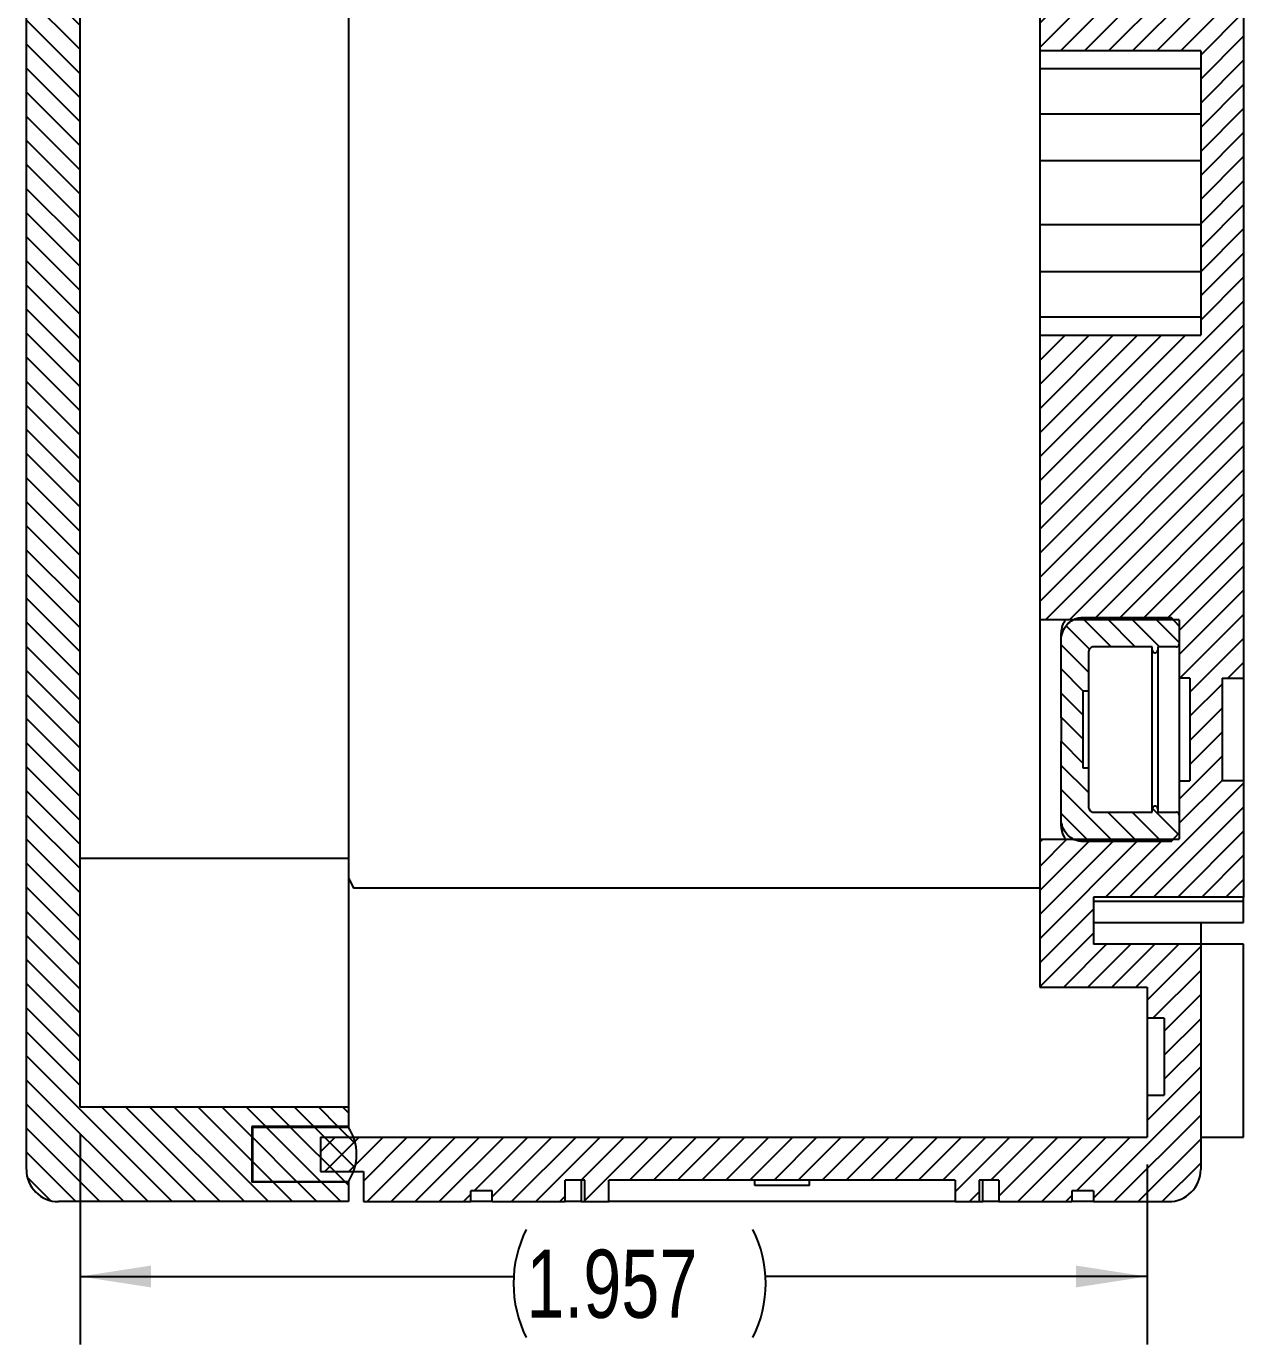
# Paper-space layout 'Layout1' of a CAD drawing. Extents: x 0.3 to 21.8, y 0.2 to 16.9.
# Drawn here: x 10.558 to 12.791, y 3.143 to 5.561 of the extents above; entities that cross this region are included whole.
import ezdxf

# ---------------------------------------------------------------- set-up
doc = ezdxf.new("R2010")
doc.units = 0
doc.header["$MEASUREMENT"] = 0
doc.linetypes.add('SLD-SOLID', pattern=[0])
doc.layers.get('0').update_dxf_attribs({"linetype": 'CONTINUOUS'})
doc.layers.add('SLD-0', color=7, linetype='SLD-SOLID')
doc.styles.add('SLDTEXTSTYLE1', font='TXT', dxfattribs={"width": 0.75})
doc.dimstyles.new('SLDDIMSTYLE0', dxfattribs={"dimtxt": 0.125, "dimasz": 0.13, "dimexe": 0, "dimexo": 0.0625, "dimgap": 0.03125, "dimtad": 0, "dimtih": 1, "dimtoh": 1, "dimdec": 3, "dimrnd": 1e-09, "dimzin": 12, "dimtxsty": 'SLDTEXTSTYLE1', "dimsah": 1, "dimcen": 0.09, "dimazin": 3, "dimtfac": 1, "dimtdec": 3, "dimtofl": 0, "dimtmove": 0, "dimatfit": 3, "dimtolj": 1, "dimtzin": 12})

# ---------------------------------------------------------------- blocks, each defined once
blk = doc.blocks.new('_D_3')
at = {"layer": 'SLD-0'}
for p, q in [((10.6568, 3.5281), (10.6568, 3.1425)), ((12.6135, 3.473), (12.6135, 3.1425)), ((10.6568, 3.2675), (11.4517, 3.2675)), ((12.6135, 3.2675), (11.9142, 3.2675))]:
    blk.add_line(p, q, dxfattribs=at)
for centre, start, end in [((11.6736, 3.2548), 153.4349, 206.5651), ((11.6923, 3.2548), 333.4349, 26.5651)]:
    blk.add_arc(centre, 0.2219, start, end, dxfattribs=at)
for points in [[(10.6568, 3.2675), (10.7868, 3.2475), (10.7868, 3.2875)], [(12.6135, 3.2675), (12.4835, 3.2875), (12.4835, 3.2475)]]:
    blk.add_solid(points, dxfattribs=at)
at = {"layer": 'SLD-0', "insert": (11.4752, 3.3167), "char_height": 0.125, "attachment_point": 1, "style": 'SLDTEXTSTYLE1'}
blk.add_mtext('1.957', dxfattribs=at)

psp = doc.layouts.get("Layout1")

# ---------------------------------------------------------------- hatches: boundary and pattern name
at = {"linetype": 'SLD-SOLID'}
h = psp.add_hatch(dxfattribs=at)
h.set_pattern_fill('ANSI31', scale=0.25, angle=90, style=0)
edge = h.paths.add_edge_path(flags=0)
edge.add_line((10.5584, 6.557), (10.5584, 3.4639))
edge.add_arc((10.6174, 3.4639), 0.0591, 180, 270)
edge.add_line((10.6174, 3.4049), (11.1489, 3.4049))
edge.add_line((11.1489, 3.4049), (11.1489, 3.4403))
edge.add_line((11.1489, 3.4403), (10.9718, 3.4403))
edge.add_line((10.9718, 3.4403), (10.9718, 3.5427))
edge.add_line((10.9718, 3.5427), (11.1489, 3.5427))
edge.add_line((11.1489, 3.5427), (11.1489, 3.5781))
edge.add_line((11.1489, 3.5781), (10.6568, 3.5781))
edge.add_line((10.6568, 3.5781), (10.6568, 6.557))
edge.add_line((10.6568, 6.557), (10.5584, 6.557))
h = psp.add_hatch(dxfattribs=at)
h.set_pattern_fill('ANSI31', scale=0.25, style=0)
edge = h.paths.add_edge_path(flags=0)
edge.add_line((12.5151, 6.5469), (12.5151, 6.557))
edge.add_line((12.5151, 6.557), (12.4167, 6.557))
edge.add_line((12.4167, 6.557), (12.4167, 6.4408))
edge.add_line((12.4167, 6.4408), (12.6726, 6.4408))
edge.add_line((12.6726, 6.4408), (12.6726, 6.3495))
edge.add_line((12.6726, 6.3495), (12.6922, 6.3495))
edge.add_line((12.6922, 6.3495), (12.6922, 6.1296))
edge.add_line((12.6922, 6.1296), (12.6726, 6.1296))
edge.add_line((12.6726, 6.1296), (12.6726, 6.0383))
edge.add_line((12.6726, 6.0383), (12.4167, 6.0383))
edge.add_line((12.4167, 6.0383), (12.4167, 5.5161))
edge.add_line((12.4167, 5.5161), (12.7119, 5.5161))
edge.add_line((12.7119, 5.5161), (12.7119, 4.9945))
edge.add_line((12.7119, 4.9945), (12.4167, 4.9945))
edge.add_line((12.4167, 4.9945), (12.4167, 4.4722))
edge.add_line((12.4167, 4.4722), (12.6726, 4.4722))
edge.add_line((12.6726, 4.4722), (12.6726, 4.365))
edge.add_line((12.6726, 4.365), (12.6922, 4.365))
edge.add_line((12.6922, 4.365), (12.6922, 4.177))
edge.add_line((12.6922, 4.177), (12.6726, 4.177))
edge.add_line((12.6726, 4.177), (12.6726, 4.0698))
edge.add_line((12.6726, 4.0698), (12.4167, 4.0698))
edge.add_line((12.4167, 4.0698), (12.4167, 3.7986))
edge.add_line((12.4167, 3.7986), (12.6135, 3.7986))
edge.add_line((12.6135, 3.7986), (12.6135, 3.7412))
edge.add_line((12.6135, 3.7412), (12.645, 3.7412))
edge.add_line((12.645, 3.7412), (12.645, 3.6))
edge.add_line((12.645, 3.6), (12.6135, 3.6))
edge.add_line((12.6135, 3.6), (12.6135, 3.523))
edge.add_line((12.6135, 3.523), (11.0978, 3.523))
edge.add_line((11.0978, 3.523), (11.0978, 3.46))
edge.add_line((11.0978, 3.46), (11.1765, 3.46))
edge.add_line((11.1765, 3.46), (11.1765, 3.4049))
edge.add_line((11.1765, 3.4049), (11.3733, 3.4049))
edge.add_line((11.3733, 3.4049), (11.3733, 3.4246))
edge.add_line((11.3733, 3.4246), (11.4127, 3.4246))
edge.add_line((11.4127, 3.4246), (11.4127, 3.4049))
edge.add_line((11.4127, 3.4049), (11.5465, 3.4049))
edge.add_line((11.5465, 3.4049), (11.5465, 3.4442))
edge.add_line((11.5465, 3.4442), (11.5826, 3.4442))
edge.add_line((11.5826, 3.4442), (11.5826, 3.4049))
edge.add_line((11.5826, 3.4049), (11.6267, 3.4049))
edge.add_line((11.6267, 3.4049), (11.6267, 3.4442))
edge.add_line((11.6267, 3.4442), (12.2617, 3.4442))
edge.add_line((12.2617, 3.4442), (12.2617, 3.4049))
edge.add_line((12.2617, 3.4049), (12.3059, 3.4049))
edge.add_line((12.3059, 3.4049), (12.3059, 3.4442))
edge.add_line((12.3059, 3.4442), (12.3419, 3.4442))
edge.add_line((12.3419, 3.4442), (12.3419, 3.4049))
edge.add_line((12.3419, 3.4049), (12.4757, 3.4049))
edge.add_line((12.4757, 3.4049), (12.4757, 3.4246))
edge.add_line((12.4757, 3.4246), (12.5151, 3.4246))
edge.add_line((12.5151, 3.4246), (12.5151, 3.4049))
edge.add_line((12.5151, 3.4049), (12.6529, 3.4049))
edge.add_arc((12.6529, 3.4639), 0.0591, 270, 360)
edge.add_line((12.7119, 3.4639), (12.7119, 3.8773))
edge.add_line((12.7119, 3.8773), (12.5151, 3.8773))
edge.add_line((12.5151, 3.8773), (12.5151, 3.9636))
edge.add_line((12.5151, 3.9636), (12.7907, 3.9636))
edge.add_line((12.7907, 3.9636), (12.7907, 4.177))
edge.add_line((12.7907, 4.177), (12.7513, 4.177))
edge.add_line((12.7513, 4.177), (12.7513, 4.365))
edge.add_line((12.7513, 4.365), (12.7907, 4.365))
edge.add_line((12.7907, 4.365), (12.7907, 6.1296))
edge.add_line((12.7907, 6.1296), (12.7513, 6.1296))
edge.add_line((12.7513, 6.1296), (12.7513, 6.3495))
edge.add_line((12.7513, 6.3495), (12.7907, 6.3495))
edge.add_line((12.7907, 6.3495), (12.7907, 6.5469))
edge.add_line((12.7907, 6.5469), (12.5151, 6.5469))
h = psp.add_hatch(dxfattribs=at)
h.set_pattern_fill('ANSI31', scale=0.25, angle=90, style=0)
edge = h.paths.add_edge_path(flags=0)
edge.add_line((12.6232, 4.4228), (12.6232, 4.4173))
edge.add_spline(control_points=[(12.6232, 4.4173), (12.6232, 4.4167), (12.6233, 4.4162), (12.6234, 4.4157), (12.6236, 4.415), (12.6239, 4.4144), (12.6243, 4.4138), (12.6247, 4.4133), (12.6251, 4.4128), (12.6257, 4.4125), (12.6262, 4.4122), (12.6267, 4.4119), (12.6273, 4.4118), (12.6276, 4.4118), (12.6279, 4.4117), (12.6282, 4.4117)], knot_values=[0.000183, 0.000183, 0.000183, 0.000183, 0.000224, 0.000224, 0.000224, 0.000276, 0.000276, 0.000276, 0.000326, 0.000326, 0.000326, 0.00037, 0.00037, 0.00037, 0.000393, 0.000393, 0.000393, 0.000393], weights=[1, 1, 1, 1, 1, 1, 1, 1, 1, 1, 1, 1, 1, 1, 1, 1], degree=3, periodic=0)
edge.add_spline(control_points=[(12.6282, 4.4117), (12.6282, 4.4117), (12.6283, 4.4117), (12.6283, 4.4117), (12.6288, 4.4117), (12.6293, 4.4118), (12.6298, 4.412), (12.6303, 4.4122), (12.6307, 4.4125), (12.6311, 4.4128), (12.6315, 4.4131), (12.6319, 4.4135), (12.6322, 4.414), (12.6325, 4.4145), (12.6328, 4.415), (12.633, 4.4156), (12.6331, 4.4161), (12.6332, 4.4167), (12.6332, 4.4173)], knot_values=[0.000444, 0.000444, 0.000444, 0.000444, 0.000447, 0.000447, 0.000447, 0.000486, 0.000486, 0.000486, 0.000524, 0.000524, 0.000524, 0.000566, 0.000566, 0.000566, 0.000611, 0.000611, 0.000611, 0.000653, 0.000653, 0.000653, 0.000653], weights=[1, 1, 1, 1, 1, 1, 1, 1, 1, 1, 1, 1, 1, 1, 1, 1, 1, 1, 1], degree=3, periodic=0)
edge.add_line((12.6332, 4.4173), (12.6332, 4.4228))
edge.add_line((12.6332, 4.4228), (12.6676, 4.4228))
edge.add_spline(control_points=[(12.6676, 4.4228), (12.6679, 4.4228), (12.6683, 4.4228), (12.6686, 4.4229), (12.6691, 4.423), (12.6696, 4.4232), (12.6701, 4.4235), (12.6705, 4.4238), (12.6709, 4.4241), (12.6712, 4.4245), (12.6716, 4.425), (12.6719, 4.4255), (12.6721, 4.426), (12.6724, 4.4266), (12.6725, 4.4272), (12.6725, 4.4278), (12.6726, 4.428), (12.6726, 4.4281), (12.6726, 4.4282)], knot_values=[0.000456, 0.000456, 0.000456, 0.000456, 0.000484, 0.000484, 0.000484, 0.000522, 0.000522, 0.000522, 0.000563, 0.000563, 0.000563, 0.000606, 0.000606, 0.000606, 0.000654, 0.000654, 0.000654, 0.000664, 0.000664, 0.000664, 0.000664], weights=[1, 1, 1, 1, 1, 1, 1, 1, 1, 1, 1, 1, 1, 1, 1, 1, 1, 1, 1], degree=3, periodic=0)
edge.add_line((12.6726, 4.4282), (12.6726, 4.4605))
edge.add_spline(control_points=[(12.6726, 4.4605), (12.6676, 4.4658), (12.6626, 4.4711), (12.6576, 4.4764)], knot_values=[0.021909, 0.021909, 0.021909, 0.021909, 0.022462, 0.022462, 0.022462, 0.022462], weights=[1, 1, 1, 1], degree=3, periodic=0)
edge.add_line((12.6576, 4.4764), (12.4954, 4.4764))
edge.add_spline(control_points=[(12.4954, 4.4764), (12.492, 4.4764), (12.4886, 4.4759), (12.4853, 4.475), (12.4827, 4.4743), (12.4802, 4.4733), (12.4778, 4.472), (12.4736, 4.4698), (12.4698, 4.4668), (12.4667, 4.4633), (12.4634, 4.4595), (12.4607, 4.455), (12.4589, 4.4503), (12.4571, 4.4454), (12.4561, 4.4401), (12.456, 4.4348), (12.456, 4.4347), (12.456, 4.4345), (12.456, 4.4344)], knot_values=[0.006341, 0.006341, 0.006341, 0.006341, 0.006603, 0.006603, 0.006603, 0.006807, 0.006807, 0.006807, 0.00717, 0.00717, 0.00717, 0.007558, 0.007558, 0.007558, 0.007963, 0.007963, 0.007963, 0.007975, 0.007975, 0.007975, 0.007975], weights=[1, 1, 1, 1, 1, 1, 1, 1, 1, 1, 1, 1, 1, 1, 1, 1, 1, 1, 1], degree=3, periodic=0)
edge.add_line((12.456, 4.4344), (12.456, 4.2926))
edge.add_spline(control_points=[(12.456, 4.2926), (12.456, 4.2854), (12.4563, 4.2782), (12.4563, 4.271), (12.4563, 4.2638), (12.456, 4.2567), (12.456, 4.2495)], knot_values=[0.00656, 0.00656, 0.00656, 0.00656, 0.007106, 0.007106, 0.007106, 0.007653, 0.007653, 0.007653, 0.007653], weights=[1, 1, 1, 1, 1, 1, 1], degree=3, periodic=0)
edge.add_line((12.456, 4.2495), (12.456, 4.1077))
edge.add_spline(control_points=[(12.456, 4.1077), (12.456, 4.1072), (12.456, 4.1068), (12.456, 4.1063), (12.4562, 4.1016), (12.4571, 4.0969), (12.4587, 4.0924), (12.4602, 4.0882), (12.4624, 4.0842), (12.4651, 4.0807), (12.4677, 4.0773), (12.4709, 4.0743), (12.4745, 4.072), (12.478, 4.0697), (12.4819, 4.0679), (12.4859, 4.0668), (12.489, 4.066), (12.4922, 4.0656), (12.4954, 4.0656)], knot_values=[0.001401, 0.001401, 0.001401, 0.001401, 0.001434, 0.001434, 0.001434, 0.001796, 0.001796, 0.001796, 0.002138, 0.002138, 0.002138, 0.002465, 0.002465, 0.002465, 0.002786, 0.002786, 0.002786, 0.003029, 0.003029, 0.003029, 0.003029], weights=[1, 1, 1, 1, 1, 1, 1, 1, 1, 1, 1, 1, 1, 1, 1, 1, 1, 1, 1], degree=3, periodic=0)
edge.add_line((12.4954, 4.0656), (12.6576, 4.0656))
edge.add_spline(control_points=[(12.6576, 4.0656), (12.6626, 4.0709), (12.6676, 4.0762), (12.6726, 4.0815)], knot_values=[0.00945, 0.00945, 0.00945, 0.00945, 0.010005, 0.010005, 0.010005, 0.010005], weights=[1, 1, 1, 1], degree=3, periodic=0)
edge.add_line((12.6726, 4.0815), (12.6726, 4.1138))
edge.add_spline(control_points=[(12.6726, 4.1138), (12.6726, 4.1141), (12.6725, 4.1144), (12.6725, 4.1146), (12.6724, 4.1153), (12.6722, 4.1159), (12.6719, 4.1165), (12.6716, 4.1171), (12.6712, 4.1176), (12.6707, 4.1181), (12.6704, 4.1183), (12.67, 4.1186), (12.6696, 4.1188), (12.6692, 4.119), (12.6687, 4.1192), (12.6682, 4.1192), (12.668, 4.1193), (12.6678, 4.1193), (12.6676, 4.1193)], knot_values=[0.000678, 0.000678, 0.000678, 0.000678, 0.000699, 0.000699, 0.000699, 0.00075, 0.00075, 0.00075, 0.000799, 0.000799, 0.000799, 0.000831, 0.000831, 0.000831, 0.000871, 0.000871, 0.000871, 0.000886, 0.000886, 0.000886, 0.000886], weights=[1, 1, 1, 1, 1, 1, 1, 1, 1, 1, 1, 1, 1, 1, 1, 1, 1, 1, 1], degree=3, periodic=0)
edge.add_line((12.6676, 4.1193), (12.6332, 4.1193))
edge.add_line((12.6332, 4.1193), (12.6332, 4.1248))
edge.add_spline(control_points=[(12.6332, 4.1248), (12.6332, 4.1254), (12.6331, 4.1261), (12.6329, 4.1267), (12.6326, 4.1274), (12.6323, 4.128), (12.6319, 4.1285), (12.6316, 4.1289), (12.6312, 4.1292), (12.6308, 4.1295), (12.6304, 4.1298), (12.6299, 4.13), (12.6294, 4.1301), (12.629, 4.1303), (12.6286, 4.1303), (12.6282, 4.1303)], knot_values=[0.000699, 0.000699, 0.000699, 0.000699, 0.000749, 0.000749, 0.000749, 0.000801, 0.000801, 0.000801, 0.000837, 0.000837, 0.000837, 0.000877, 0.000877, 0.000877, 0.000908, 0.000908, 0.000908, 0.000908], weights=[1, 1, 1, 1, 1, 1, 1, 1, 1, 1, 1, 1, 1, 1, 1, 1], degree=3, periodic=0)
edge.add_spline(control_points=[(12.6282, 4.1303), (12.6281, 4.1303), (12.628, 4.1303), (12.6278, 4.1303), (12.6276, 4.1303), (12.6274, 4.1302), (12.6271, 4.1302), (12.6266, 4.1301), (12.6261, 4.1298), (12.6256, 4.1295), (12.6252, 4.1292), (12.6248, 4.1289), (12.6244, 4.1284), (12.6241, 4.128), (12.6238, 4.1275), (12.6236, 4.1269), (12.6234, 4.1263), (12.6232, 4.1257), (12.6232, 4.1251), (12.6232, 4.125), (12.6232, 4.1249), (12.6232, 4.1248)], knot_values=[0.000809, 0.000809, 0.000809, 0.000809, 0.000818, 0.000818, 0.000818, 0.000836, 0.000836, 0.000836, 0.000877, 0.000877, 0.000877, 0.000918, 0.000918, 0.000918, 0.000962, 0.000962, 0.000962, 0.001011, 0.001011, 0.001011, 0.001018, 0.001018, 0.001018, 0.001018], weights=[1, 1, 1, 1, 1, 1, 1, 1, 1, 1, 1, 1, 1, 1, 1, 1, 1, 1, 1, 1, 1, 1], degree=3, periodic=0)
edge.add_line((12.6232, 4.1248), (12.6232, 4.1193))
edge.add_line((12.6232, 4.1193), (12.516, 4.1193))
edge.add_spline(control_points=[(12.516, 4.1193), (12.5154, 4.1193), (12.5148, 4.1193), (12.5143, 4.1194), (12.5131, 4.1197), (12.512, 4.1201), (12.511, 4.1207), (12.51, 4.1214), (12.509, 4.1223), (12.5082, 4.1234), (12.5074, 4.1245), (12.5068, 4.1257), (12.5065, 4.1271), (12.5062, 4.1281), (12.506, 4.1292), (12.506, 4.1303)], knot_values=[0.000902, 0.000902, 0.000902, 0.000902, 0.000948, 0.000948, 0.000948, 0.001037, 0.001037, 0.001037, 0.001136, 0.001136, 0.001136, 0.001243, 0.001243, 0.001243, 0.001327, 0.001327, 0.001327, 0.001327], weights=[1, 1, 1, 1, 1, 1, 1, 1, 1, 1, 1, 1, 1, 1, 1, 1], degree=3, periodic=0)
edge.add_line((12.506, 4.1303), (12.506, 4.2004))
edge.add_line((12.506, 4.2004), (12.496, 4.2004))
edge.add_line((12.496, 4.2004), (12.496, 4.3416))
edge.add_line((12.496, 4.3416), (12.506, 4.3416))
edge.add_line((12.506, 4.3416), (12.506, 4.4117))
edge.add_spline(control_points=[(12.506, 4.4117), (12.506, 4.412), (12.506, 4.4122), (12.5061, 4.4125), (12.5061, 4.4138), (12.5064, 4.415), (12.5069, 4.4162), (12.5073, 4.4172), (12.5079, 4.4182), (12.5086, 4.4191), (12.5093, 4.42), (12.5101, 4.4207), (12.511, 4.4213), (12.5119, 4.4219), (12.5129, 4.4223), (12.514, 4.4225), (12.5145, 4.4227), (12.515, 4.4227), (12.5155, 4.4228), (12.5157, 4.4228), (12.5158, 4.4228), (12.516, 4.4228)], knot_values=[0.001331, 0.001331, 0.001331, 0.001331, 0.001351, 0.001351, 0.001351, 0.001447, 0.001447, 0.001447, 0.001535, 0.001535, 0.001535, 0.001619, 0.001619, 0.001619, 0.001702, 0.001702, 0.001702, 0.00174, 0.00174, 0.00174, 0.001754, 0.001754, 0.001754, 0.001754], weights=[1, 1, 1, 1, 1, 1, 1, 1, 1, 1, 1, 1, 1, 1, 1, 1, 1, 1, 1, 1, 1, 1], degree=3, periodic=0)
edge.add_line((12.516, 4.4228), (12.6232, 4.4228))
h = psp.add_hatch(dxfattribs=at)
h.set_pattern_fill('ANSI31', scale=0.25, angle=90, style=0)
edge = h.paths.add_edge_path(flags=0)
edge.add_line((10.9728, 3.4413), (11.1489, 3.4413))
edge.add_arc((11.0725, 3.4915), 0.0914, 326.7154, 393.2846)
edge.add_line((11.1489, 3.5417), (10.9728, 3.5417))
edge.add_line((10.9728, 3.5417), (10.9728, 3.4413))

# ---------------------------------------------------------------- linework, layer by layer
at = {"color": 7, "linetype": 'SLD-SOLID'}
for p, q in [((10.5584, 3.4639), (10.5584, 6.557)), ((10.6568, 3.5781), (10.6568, 6.557)), ((11.1489, 6.4757), (11.1489, 4.0348)), ((12.7907, 6.1296), (12.7907, 4.365)), ((12.4167, 6.0383), (12.4167, 5.5161)), ((12.7119, 5.5161), (12.4167, 5.5161)), ((12.4167, 5.5161), (12.4167, 5.4829)), ((12.7119, 5.5161), (12.7119, 4.9945)), ((12.7119, 5.4829), (12.4167, 5.4829)), ((12.4167, 5.4829), (12.4167, 5.3999)), ((12.7119, 5.3999), (12.4167, 5.3999)), ((12.4167, 5.3999), (12.4167, 5.314)), ((12.7119, 5.314), (12.4167, 5.314)), ((12.4167, 5.314), (12.4167, 5.1966)), ((12.7119, 5.1966), (12.4167, 5.1966)), ((12.4167, 5.1966), (12.4167, 5.1107)), ((12.7119, 5.1107), (12.4167, 5.1107)), ((12.4167, 5.1107), (12.4167, 5.0276)), ((12.7119, 5.0276), (12.4167, 5.0276)), ((12.4167, 5.0276), (12.4167, 4.9945)), ((12.4167, 4.9945), (12.7119, 4.9945)), ((12.4167, 4.9945), (12.4167, 4.4722)), ((12.4954, 4.4764), (12.6576, 4.4764)), ((12.6726, 4.4605), (12.6576, 4.4764)), ((12.6726, 4.4722), (12.4167, 4.4722)), ((12.4167, 4.4722), (12.4167, 4.0698)), ((12.6726, 4.4722), (12.6726, 4.365)), ((12.6726, 4.4605), (12.6726, 4.4282)), ((12.456, 4.4344), (12.456, 4.4482)), ((12.456, 4.2926), (12.456, 4.4344)), ((12.506, 4.4117), (12.506, 4.3416)), ((12.6232, 4.4228), (12.516, 4.4228)), ((12.6232, 4.4173), (12.6232, 4.4228)), ((12.6232, 4.1248), (12.6232, 4.4173)), ((12.6676, 4.4228), (12.6332, 4.4228)), ((12.6332, 4.4228), (12.6332, 4.4173)), ((12.6332, 4.4173), (12.6332, 4.1248)), ((12.6922, 4.365), (12.6726, 4.365)), ((12.6726, 4.365), (12.6726, 4.177)), ((12.6922, 4.365), (12.6922, 4.177)), ((12.7513, 4.365), (12.7907, 4.365)), ((12.7513, 4.365), (12.7513, 4.177)), ((12.7907, 4.365), (12.7907, 4.177)), ((12.506, 4.3416), (12.496, 4.3416)), ((12.496, 4.3416), (12.496, 4.2004)), ((12.506, 4.3416), (12.506, 4.2004)), ((12.456, 4.1077), (12.456, 4.2495)), ((12.496, 4.2004), (12.506, 4.2004)), ((12.506, 4.2004), (12.506, 4.1303)), ((12.6726, 4.177), (12.6726, 4.0698)), ((12.6726, 4.177), (12.6922, 4.177)), ((12.7907, 4.177), (12.7513, 4.177)), ((12.7907, 4.177), (12.7907, 3.9636)), ((12.516, 4.1193), (12.6232, 4.1193)), ((12.6232, 4.1193), (12.6232, 4.1248)), ((12.6332, 4.1248), (12.6332, 4.1193)), ((12.6332, 4.1193), (12.6676, 4.1193)), ((12.6726, 4.1138), (12.6726, 4.0815)), ((12.456, 4.0939), (12.456, 4.1077)), ((12.4167, 4.0698), (12.6726, 4.0698)), ((12.4167, 4.0698), (12.4167, 3.7986)), ((12.6576, 4.0656), (12.4954, 4.0656)), ((12.6576, 4.0656), (12.6726, 4.0815)), ((10.6568, 4.0348), (11.1489, 4.0348)), ((11.1489, 4.0348), (11.1489, 3.7002)), ((12.4167, 3.9797), (11.1583, 3.9797)), ((12.7907, 3.9636), (12.5151, 3.9636)), ((12.5151, 3.9636), (12.5151, 3.8773)), ((12.5151, 3.9561), (12.7907, 3.9561)), ((12.7907, 3.9561), (12.7907, 3.9636)), ((12.7907, 3.9167), (12.7907, 3.9561)), ((12.5151, 3.9167), (12.7907, 3.9167)), ((12.7119, 3.9167), (12.7119, 3.8773)), ((12.7119, 3.8773), (12.5151, 3.8773)), ((12.7907, 3.8773), (12.7119, 3.8773)), ((12.7119, 3.8773), (12.7119, 3.4639)), ((12.7907, 3.7002), (12.7907, 3.8773)), ((12.4167, 3.7986), (12.6135, 3.7986)), ((12.6135, 3.7986), (12.6135, 3.7412)), ((12.645, 3.7412), (12.6135, 3.7412)), ((12.6135, 3.7412), (12.6135, 3.6)), ((12.645, 3.7412), (12.645, 3.6)), ((11.1489, 3.7002), (11.1489, 3.5781)), ((12.7907, 3.523), (12.7907, 3.7002)), ((12.6135, 3.6), (12.6135, 3.523)), ((12.6135, 3.6), (12.645, 3.6)), ((11.1489, 3.5781), (10.6568, 3.5781)), ((11.1489, 3.5781), (11.1489, 3.5427)), ((11.1489, 3.5427), (10.9718, 3.5427)), ((10.9718, 3.5427), (10.9718, 3.4403)), ((10.9728, 3.5427), (10.9728, 3.5417)), ((10.9728, 3.5417), (11.1489, 3.5417)), ((10.9728, 3.5417), (10.9728, 3.4413)), ((11.1489, 3.5427), (11.1489, 3.5417)), ((11.0978, 3.523), (12.6135, 3.523)), ((11.0978, 3.523), (11.0978, 3.46)), ((12.7119, 3.523), (12.7907, 3.523)), ((11.0978, 3.46), (11.1765, 3.46)), ((11.1765, 3.46), (11.1765, 3.4049)), ((11.1489, 3.4403), (10.9718, 3.4403)), ((11.1489, 3.4413), (10.9728, 3.4413)), ((11.1489, 3.4413), (11.1489, 3.4403)), ((11.1489, 3.4403), (11.1489, 3.4049)), ((11.5826, 3.4442), (11.5465, 3.4442)), ((11.5465, 3.4049), (11.5465, 3.4442)), ((11.5761, 3.4442), (11.5761, 3.4049)), ((11.5826, 3.4049), (11.5826, 3.4442)), ((12.2617, 3.4442), (11.6267, 3.4442)), ((11.6267, 3.4049), (11.6267, 3.4442)), ((11.8943, 3.4342), (11.8943, 3.4442)), ((11.9943, 3.4342), (11.8943, 3.4342)), ((11.9943, 3.4342), (11.9943, 3.4442)), ((11.9946, 3.4342), (11.9946, 3.4442)), ((12.2617, 3.4442), (12.2617, 3.4049)), ((12.3419, 3.4442), (12.3059, 3.4442)), ((12.3059, 3.4442), (12.3059, 3.4049)), ((12.3123, 3.4049), (12.3123, 3.4442)), ((12.3419, 3.4442), (12.3419, 3.4049)), ((11.4127, 3.4246), (11.3733, 3.4246)), ((11.3733, 3.4049), (11.3733, 3.4246)), ((11.4127, 3.4049), (11.4127, 3.4246)), ((12.5151, 3.4246), (12.4757, 3.4246)), ((12.4757, 3.4246), (12.4757, 3.4049)), ((12.5151, 3.4246), (12.5151, 3.4049)), ((11.1489, 3.4049), (10.6174, 3.4049)), ((11.1765, 3.4049), (11.3733, 3.4049)), ((11.4127, 3.4049), (11.3733, 3.4049)), ((11.4127, 3.4049), (11.5465, 3.4049)), ((11.5761, 3.4049), (11.5465, 3.4049)), ((11.5761, 3.4049), (11.5826, 3.4049)), ((11.5826, 3.4049), (11.6267, 3.4049)), ((12.2617, 3.4049), (11.6267, 3.4049)), ((12.2617, 3.4049), (12.3059, 3.4049)), ((12.3059, 3.4049), (12.3123, 3.4049)), ((12.3419, 3.4049), (12.3123, 3.4049)), ((12.3419, 3.4049), (12.4757, 3.4049)), ((12.5151, 3.4049), (12.4757, 3.4049)), ((12.5151, 3.4049), (12.6529, 3.4049))]:
    psp.add_line(p, q, dxfattribs=at)
at = {"color": 7, "linetype": 'SLD-SOLID', "flags": 128}
psp.add_lwpolyline([(11.1489, 3.9984), (11.1554, 3.9868), (11.1583, 3.9797)], dxfattribs=at)
at = {"color": 7, "linetype": 'SLD-SOLID'}
for centre, radius, start, end in [((12.4954, 4.4482), 0.0394, 142.324, 180), ((12.4954, 4.0939), 0.0394, 180, 217.676), ((11.0725, 3.4915), 0.0914, 326.7154, 33.2846), ((10.6174, 3.4639), 0.0591, 180, 270), ((12.6529, 3.4639), 0.0591, 270, 0)]:
    psp.add_arc(centre, radius, start, end, dxfattribs=at)
for points, knots in [([(12.456, 4.4344), (12.456, 4.4345), (12.456, 4.4399), (12.458, 4.4505), (12.4658, 4.4636), (12.4758, 4.4715), (12.4859, 4.4757), (12.492, 4.4761), (12.4954, 4.4764)], [0, 0, 0, 0, 0.007401, 0.254609, 0.491921, 0.71353, 0.839725, 1, 1, 1, 1]), ([(12.6676, 4.4228), (12.6679, 4.4228), (12.6688, 4.4229), (12.6701, 4.4234), (12.6713, 4.4245), (12.6722, 4.426), (12.6725, 4.4274), (12.6726, 4.4281), (12.6726, 4.4282)], [0, 0, 0, 0, 0.132274, 0.319463, 0.513715, 0.722992, 0.950125, 1, 1, 1, 1]), ([(12.516, 4.4228), (12.5158, 4.4228), (12.5152, 4.4228), (12.5134, 4.4225), (12.5109, 4.4214), (12.5084, 4.4192), (12.5067, 4.4161), (12.5061, 4.4135), (12.506, 4.412), (12.506, 4.4117)], [0, 0, 0, 0, 0.0327802, 0.1240039, 0.3210637, 0.5177049, 0.7253203, 0.9523335, 1, 1, 1, 1]), ([(12.6232, 4.4173), (12.6232, 4.4167), (12.6233, 4.4155), (12.6242, 4.4138), (12.6256, 4.4124), (12.627, 4.4118), (12.6279, 4.4117), (12.6282, 4.4117)], [0, 0, 0, 0, 0.19641, 0.4441268, 0.6800575, 0.8926471, 1, 1, 1, 1]), ([(12.6282, 4.4117), (12.6282, 4.4117), (12.6288, 4.4117), (12.6298, 4.4119), (12.6312, 4.4127), (12.6323, 4.414), (12.6331, 4.4155), (12.6331, 4.4167), (12.6332, 4.4173)], [0, 0, 0, 0, 0.01376, 0.198615, 0.383749, 0.580646, 0.796451, 1, 1, 1, 1]), ([(12.506, 4.1303), (12.5061, 4.1292), (12.5063, 4.1268), (12.508, 4.1233), (12.5108, 4.1206), (12.5137, 4.1194), (12.5154, 4.1193), (12.516, 4.1193)], [0, 0, 0, 0, 0.198644, 0.448587, 0.682051, 0.89246, 1, 1, 1, 1]), ([(12.6282, 4.1303), (12.6281, 4.1303), (12.6277, 4.1303), (12.6268, 4.1302), (12.6256, 4.1296), (12.6244, 4.1285), (12.6235, 4.1269), (12.6232, 4.1256), (12.6232, 4.1249), (12.6232, 4.1248)], [0, 0, 0, 0, 0.041494, 0.129843, 0.327124, 0.523902, 0.733721, 0.964016, 1, 1, 1, 1]), ([(12.6332, 4.1248), (12.6331, 4.1254), (12.633, 4.1268), (12.6321, 4.1284), (12.6308, 4.1296), (12.6296, 4.1302), (12.6286, 4.1303), (12.6282, 4.1303)], [0, 0, 0, 0, 0.241276, 0.48802, 0.658408, 0.848449, 1, 1, 1, 1]), ([(12.6726, 4.1138), (12.6726, 4.1141), (12.6725, 4.115), (12.672, 4.1166), (12.6709, 4.118), (12.6696, 4.1189), (12.6685, 4.1192), (12.6678, 4.1193), (12.6676, 4.1193)], [0, 0, 0, 0, 0.1016436, 0.344897, 0.5835001, 0.7378184, 0.9274011, 1, 1, 1, 1]), ([(12.4954, 4.0656), (12.4922, 4.0659), (12.4848, 4.0664), (12.474, 4.0715), (12.4644, 4.0804), (12.4579, 4.0924), (12.4561, 4.1021), (12.456, 4.1072), (12.456, 4.1077)], [0, 0, 0, 0, 0.149386, 0.34634, 0.547213, 0.756912, 0.979238, 1, 1, 1, 1])]:
    psp.add_open_spline(points, degree=3, knots=knots, dxfattribs=at)
psp.add_open_spline([(12.456, 4.2926), (12.4562, 4.2854), (12.4564, 4.271), (12.4562, 4.2567), (12.456, 4.2495)], degree=3, dxfattribs=at)

# ---------------------------------------------------------------- dimensions: what is measured, and where the dimension line sits
at = {"layer": 'SLD-0'}
dim = psp.add_linear_dim(base=(10.6568, 3.2675), p1=(12.6135, 3.523), p2=(10.6568, 3.5781), angle=0, text='(<>)', dimstyle='SLDDIMSTYLE0', dxfattribs=at)
dim.commit()
dim.dimension.update_dxf_attribs({"geometry": '_D_3', "text_midpoint": (11.683, 3.2675), "dimtype": 160})

doc.saveas('drawing.dxf')
